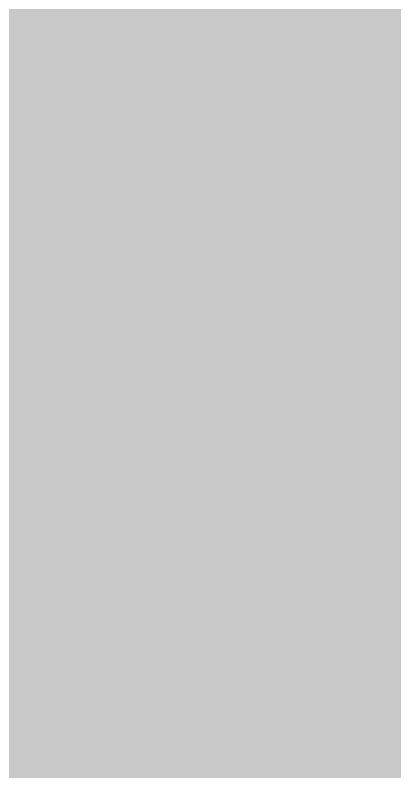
# Model space of a CAD drawing. Header units: inches. Extents: x -2 to 343, y -53 to 63.
# Drawn here: x 34.334 to 34.93, y -4.367 to -3.178 of the extents above; entities that cross this region are included whole.
import ezdxf

# ---------------------------------------------------------------- set-up
doc = ezdxf.new("R2010")
doc.units = ezdxf.units.IN
for name, color, linetype in [('Board Outline', 216, 'Continuous'), ('Bottom Layer', 5, 'Continuous'), ('Bottom Overlay', 54, 'Continuous'), ('Bottom Paste', 16, 'Continuous'), ('Bottom Solder', 6, 'Continuous'), ('Top Layer', 1, 'Continuous')]:
    doc.layers.add(name, color=color, linetype=linetype)

# ---------------------------------------------------------------- blocks, each defined once
blk = doc.blocks.new('C___0805_B_84')
at = {"layer": 'Bottom Layer'}
blk.add_hatch(color=5, dxfattribs=at).paths.add_polyline_path([(-1.524, 0.762), (-0.508, 0.762), (-0.508, -0.762), (-1.524, -0.762)])
at = {"layer": 'Bottom Paste'}
blk.add_hatch(color=16, dxfattribs=at).paths.add_polyline_path([(-1.524, 0.762), (-0.508, 0.762), (-0.508, -0.762), (-1.524, -0.762)])
at = {"layer": 'Bottom Solder'}
blk.add_hatch(color=6, dxfattribs=at).paths.add_polyline_path([(-1.594, 0.832), (-0.438, 0.832), (-0.438, -0.832), (-1.594, -0.832)])
at = {"layer": 'Bottom Overlay', "const_width": 0.127}
blk.add_lwpolyline([(-0.6096, -0.8636), (-1.6256, -0.8636)], dxfattribs=at)
at = {"layer": 'Bottom Overlay', "const_width": 0.0635}
blk.add_lwpolyline([(-0.6413, -0.8636, 1), (-0.5778, -0.8636, 1)], format="xyb", close=True, dxfattribs=at)

msp = doc.modelspace()

# ---------------------------------------------------------------- hatches: boundary and pattern name
at = {"layer": 'Bottom Layer'}
h = msp.add_hatch(color=5, dxfattribs=at)
h.paths.add_polyline_path([(39.37, 6.4008), (39.37, -9.7028), (32.7406, -9.7028), (28.186, -5.1482), (28.186, -3.618), (30.4292, -3.618), (30.4292, -4.693), (31.3077, -5.5715), (34.0453, -5.5715), (34.0453, -5.08), (34.0453, 6.0706), (34.4263, 6.4516), (39.3192, 6.4516)])
h.paths.add_polyline_path([(37.587, -3.3432), (36.1663, -3.3432), (36.1663, -3.5793), (36.1663, -5.8166), (35.3372, -5.8166), (35.3372, -7.9789), (37.587, -7.9789)], flags=0)
msp.add_hatch(color=5, dxfattribs=at).paths.add_polyline_path([(33.7643, -5.5715), (34.4263, -5.5715), (34.4263, -3.556), (33.7643, -3.556)])
h = msp.add_hatch(color=5, dxfattribs=at)
edge = h.paths.add_edge_path()
edge.add_arc((34.0453, -4.0132), 0.3, 0, 360)
at = {"layer": 'Top Layer'}
msp.add_hatch(color=1, dxfattribs=at).paths.add_polyline_path([(34.4501, -3.8045), (34.4501, -4.2383), (34.3709, -4.3175), (34.1259, -4.3175), (34.1259, -4.9553), (34.6569, -4.9553), (34.7442, -5.0094), (34.7984, -5.0967), (34.7984, -5.6278), (34.7984, -6.574), (34.7442, -6.6613), (34.6569, -6.7155), (33.1796, -6.7155), (33.0923, -6.6613), (33.0382, -6.574), (33.0382, -6.1278), (33.0382, -5.0967), (33.0923, -5.0094), (33.1796, -4.9553), (33.7107, -4.9553), (33.7107, -4.7022), (33.729, -4.6099), (33.7107, -4.5175), (33.7107, -4.3175), (33.5654, -4.3175), (33.3461, -4.0983), (33.2453, -4.0309), (33.1264, -4.0072), (32.428, -4.0072), (32.3553, -3.9345), (32.189, -3.8656), (32.1979, -3.6915), (34.337, -3.6915)])
h = msp.add_hatch(color=1, dxfattribs=at)
edge = h.paths.add_edge_path()
edge.add_arc((34.0453, -4.0132), 0.3, 0, 360)

# ---------------------------------------------------------------- linework, layer by layer
at = {"layer": 'Board Outline', "const_width": 0.254}
msp.add_lwpolyline([(49.772, 6.3476, -0.6504), (32.1175, -53.0547)], format="xyb", dxfattribs=at)
at = {"layer": 'Top Layer', "const_width": 0.2032}
for points in [[(34.6666, -2.999), (35.1173, -3.4496)], [(29.4603, -3.4325), (34.4443, -3.4325)], [(34.4443, -3.4325), (34.709, -3.6973)], [(34.709, -4.3456), (34.709, -3.6973)], [(34.4832, -4.5715), (34.709, -4.3456)]]:
    msp.add_lwpolyline(points, dxfattribs=at)
at = {"layer": 'Top Layer', "const_width": 0.1016}
for points in [[(34.3935, -3.4325, 1), (34.4951, -3.4325, 1)], [(34.3935, -3.4325, 1), (34.4951, -3.4325, 1)], [(34.6582, -3.6973, 1), (34.7598, -3.6973, 1)], [(34.6582, -3.6973, 1), (34.7598, -3.6973, 1)], [(34.6582, -4.3456, 1), (34.7598, -4.3456, 1)], [(34.6582, -4.3456, 1), (34.7598, -4.3456, 1)]]:
    msp.add_lwpolyline(points, format="xyb", close=True, dxfattribs=at)

# ---------------------------------------------------------------- block references
at = {"rotation": 180}
msp.add_blockref('C___0805_B_84', (33.9183, -4.318), dxfattribs=at)

doc.saveas('drawing.dxf')
